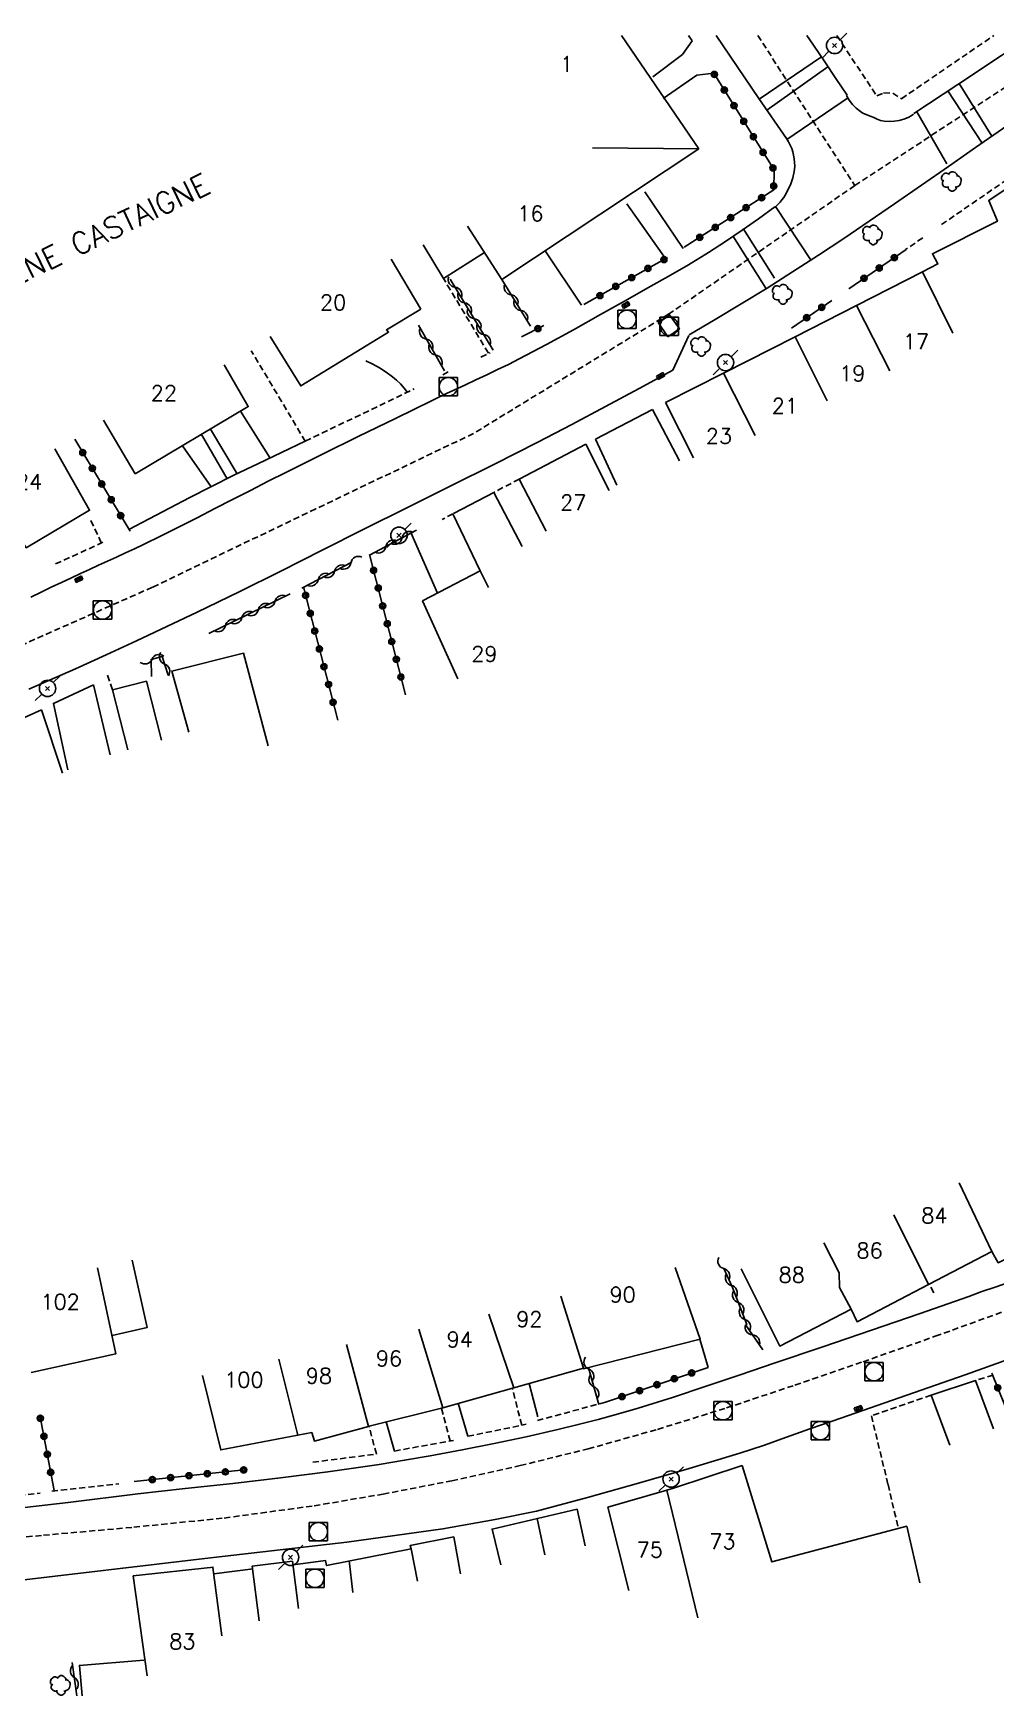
# Model space of a CAD drawing. Header units: millimetres. Extents: x 157999 to 159002, y 156999 to 158001.
# Drawn here: x 158276.7 to 158355.3, y 157864.4 to 158000.2 of the extents above; entities that cross this region are included whole.
import ezdxf
from ezdxf.enums import TextEntityAlignment as Align

# ---------------------------------------------------------------- set-up
doc = ezdxf.new("R2010")
doc.units = ezdxf.units.MM
doc.linetypes.add('DASHED', pattern=[0.75, 0.5, -0.25])
doc.layers.get('0').update_dxf_attribs({"linetype": 'CONTINUOUS'})
for name, color, linetype in [('W0001', 6, 'DASHED'), ('W0008', 7, 'CONTINUOUS'), ('W0014', 7, 'CONTINUOUS'), ('W0016', 2, 'CONTINUOUS'), ('W0017', 7, 'CONTINUOUS'), ('W0020', 2, 'CONTINUOUS'), ('W0101', 7, 'CONTINUOUS'), ('W0104', 1, 'CONTINUOUS'), ('W0112', 1, 'DASHED'), ('W0300', 7, 'CONTINUOUS'), ('W0310', 3, 'CONTINUOUS'), ('W0323', 7, 'CONTINUOUS'), ('W0401', 7, 'CONTINUOUS'), ('W0420', 7, 'CONTINUOUS'), ('W0473', 7, 'CONTINUOUS'), ('W0989', 7, 'CONTINUOUS'), ('W0991', 7, 'CONTINUOUS'), ('W1102', 7, 'CONTINUOUS')]:
    doc.layers.add(name, color=color, linetype=linetype)
doc.styles.get("Standard").update_dxf_attribs({"font": 'romans.shx', "width": 0.85})

# ---------------------------------------------------------------- blocks, each defined once
blk = doc.blocks.new('T473')
for p, q in [((-0.166667, 0.166667), (0.166667, -0.166667)), ((-0.166667, -0.166667), (0.166667, 0.166667)), ((0.500001, 0.500001), (1.000002, 1.000002)), ((-1.000002, -1.000002), (-0.500001, -0.500001))]:
    blk.add_line(p, q)
blk.add_ellipse((0, 0), major_axis=(0.471405, 0.471405), ratio=1, start_param=5.4977871438, end_param=11.780972451)
blk = doc.blocks.new('T300')
for p, q in [((-0.8, 0.51), (-0.86, 0.34)), ((-0.86, 0.34), (-0.86, 0.17)), ((-0.86, 0.17), (-0.74, 0.06)), ((-0.69, 0.63), (-0.8, 0.51)), ((-0.8, -0.06), (-0.74, 0.06)), ((-0.74, 0.06), (-0.69, 0.11)), ((-0.57, 0.69), (-0.69, 0.63)), ((-0.46, 0.69), (-0.57, 0.69)), ((-0.29, 0.63), (-0.46, 0.69)), ((-0.29, 0.63), (-0.17, 0.74)), ((-0.23, 0.57), (-0.29, 0.63)), ((-0.17, 0.74), (-0.06, 0.8)), ((-0.06, 0.8), (0.06, 0.8)), ((0.06, 0.8), (0.23, 0.74)), ((0.23, 0.74), (0.34, 0.63)), ((0.34, 0.63), (0.4, 0.51)), ((0.46, 0.46), (0.34, 0.46)), ((0.4, 0.51), (0.4, 0.46)), ((0.57, 0.4), (0.46, 0.46)), ((0.57, 0.4), (0.69, 0.29)), ((0.69, 0.29), (0.74, 0.17)), ((0.74, 0.06), (0.69, -0.17)), ((0.74, 0.17), (0.74, 0.06)), ((-0.8, -0.17), (-0.8, -0.06)), ((-0.8, -0.23), (-0.8, -0.17)), ((-0.74, -0.34), (-0.8, -0.23)), ((-0.69, -0.4), (-0.74, -0.34)), ((-0.51, -0.46), (-0.69, -0.4)), ((-0.4, -0.46), (-0.51, -0.46)), ((-0.4, -0.46), (-0.34, -0.46)), ((-0.34, -0.46), (-0.34, -0.4)), ((-0.34, -0.51), (-0.34, -0.46)), ((-0.29, -0.63), (-0.34, -0.51)), ((-0.17, -0.74), (-0.29, -0.63)), ((-0.06, -0.8), (-0.17, -0.74)), ((0.06, -0.8), (-0.06, -0.8)), ((0.17, -0.74), (0.06, -0.8)), ((0.23, -0.69), (0.17, -0.74)), ((0.29, -0.46), (0.23, -0.46)), ((0.29, -0.63), (0.23, -0.69)), ((0.46, -0.4), (0.29, -0.46)), ((0.34, -0.51), (0.29, -0.63)), ((0.34, -0.51), (0.34, -0.46)), ((0.57, -0.34), (0.46, -0.4)), ((0.63, -0.29), (0.57, -0.34)), ((0.69, -0.17), (0.63, -0.29))]:
    blk.add_line(p, q)
blk = doc.blocks.new('T420')
for p, q in [((0.75, 0.75), (-0.75, 0.75)), ((-0.75, 0.75), (-0.75, -0.75)), ((0.75, 0.75), (0.75, -0.75)), ((0.75, -0.75), (-0.75, -0.75))]:
    blk.add_line(p, q)
blk.add_ellipse((0, 0), major_axis=(-0.53, 0.53), ratio=1, start_param=3.926991, end_param=10.210176)
blk = doc.blocks.new('T401')
for p, q in [((-0.3, 0.3), (0, 0.3)), ((-0.3, -0.25), (-0.3, 0.3)), ((-0.3, 0.15), (0, 0.15)), ((-0.3, 0), (0, 0)), ((0, 0.3), (0, -0.25)), ((-0.3, -0.15), (0, -0.15)), ((-0.3, -0.25), (-0.3, -0.3)), ((-0.3, -0.3), (0, -0.3)), ((0, -0.3), (0, -0.25))]:
    blk.add_line(p, q)
blk = doc.blocks.new('t310o')
at = {"color": 0, "linetype": 'Continuous'}
for centre, start, end in [((-0.5, 0.38), 216.8699, 323.1304), ((0.5, -0.37), 36.8699, 143.1303)]:
    blk.add_arc(centre, 0.625, start, end, dxfattribs=at)
blk = doc.blocks.new('t323o')
at = {"color": 0, "linetype": 'Continuous'}
for radius in [0.25, 0.15]:
    blk.add_circle((0, 0), radius, dxfattribs=at)

msp = doc.modelspace()

# ---------------------------------------------------------------- linework, layer by layer
at = {"layer": 'W0001'}
for points in [[(158335.9, 158000), (158343.82, 157987.74)], [(158343.82, 157987.74), (158362.59, 158000)], [(158343.82, 157987.74), (158328.69, 157977.28), (158312.7, 157967.5), (158299.81, 157961.34), (158286.47, 157954.94), (158272.97, 157948.96), (158255.68, 157942.92), (158233.45, 157933.8)], [(158247.02, 157874.75), (158270.2, 157876.86), (158277.57, 157877.53), (158284.96, 157878.19), (158292.34, 157878.94), (158299.69, 157879.94), (158305.32, 157880.89), (158310.93, 157881.98), (158316.51, 157883.22), (158322.06, 157884.59), (158327.73, 157886.18), (158333.35, 157887.93), (158338.94, 157889.79), (158344.5, 157891.7), (158350.4, 157893.78), (158356.28, 157895.91), (158362.12, 157898.17), (158367.89, 157900.59), (158374.07, 157903.45), (158381.61, 157906.95), (158390.17, 157910.77), (158390.17, 157910.77)]]:
    msp.add_lwpolyline(points, dxfattribs=at)
at = {"layer": 'W0008'}
msp.add_lwpolyline([(158332.51, 158000), (158335.99, 157994.85)], dxfattribs=at)
at = {"layer": 'W0014'}
for points in [[(158343.2, 157995.11), (158342.29, 157996.48), (158341.37, 157997.84), (158340.46, 157999.2), (158339.92, 158000)], [(158358.26, 158000), (158355.8, 157998.35), (158352.23, 157995.98), (158348.64, 157993.61)], [(158330.29, 157975.55), (158332.43, 157976.8), (158334.55, 157978.07), (158336.66, 157979.37), (158338.75, 157980.69), (158340.85, 157982.05), (158342.93, 157983.43), (158345, 157984.84), (158347.07, 157986.25), (158349.28, 157987.77), (158351.49, 157989.3), (158353.69, 157990.84), (158355.89, 157992.38), (158358.07, 157993.91), (158360.24, 157995.45), (158362.41, 157996.99), (158364.58, 157998.53)], [(158335.99, 157994.85), (158338.25, 157991.57)], [(158348.62, 157993.57), (158348.43, 157993.44), (158348.24, 157993.33), (158348.04, 157993.24), (158347.83, 157993.16), (158347.44, 157993.06), (158347.04, 157993), (158346.64, 157992.97), (158346.23, 157993), (158345.93, 157993.06), (158345.65, 157993.16), (158345.37, 157993.29), (158345.09, 157993.41), (158344.89, 157993.49), (158344.68, 157993.57), (158344.47, 157993.66), (158344.28, 157993.78), (158343.95, 157994.06), (158343.65, 157994.37), (158343.38, 157994.72), (158343.15, 157995.09)], [(158338.25, 157991.57), (158338.41, 157991.32), (158338.56, 157991.05), (158338.68, 157990.77), (158338.77, 157990.48), (158338.86, 157990.09), (158338.91, 157989.69), (158338.92, 157989.29), (158338.89, 157988.89), (158338.78, 157988.38), (158338.61, 157987.89), (158338.39, 157987.42), (158338.15, 157986.96), (158338.02, 157986.76), (158337.88, 157986.57), (158337.72, 157986.39), (158337.56, 157986.21), (158337.49, 157986.14), (158337.42, 157986.07), (158337.34, 157986.01), (158337.27, 157985.95)], [(158337.29, 157985.99), (158335.96, 157985.03), (158334.62, 157984.09), (158333.26, 157983.17), (158331.88, 157982.28), (158330.25, 157981.28), (158328.6, 157980.32), (158326.93, 157979.38), (158325.27, 157978.44), (158323.07, 157977.2), (158320.87, 157975.97), (158318.66, 157974.76), (158316.43, 157973.58), (158315.55, 157973.14), (158314.66, 157972.71), (158313.77, 157972.28), (158312.88, 157971.87), (158311.99, 157971.45), (158311.09, 157971.03), (158310.2, 157970.62), (158309.31, 157970.19), (158306.32, 157968.73), (158303.34, 157967.27), (158300.36, 157965.8), (158297.38, 157964.32), (158295.93, 157963.59), (158294.47, 157962.85), (158293.02, 157962.1), (158291.57, 157961.36), (158290.12, 157960.61), (158288.66, 157959.87), (158287.2, 157959.14), (158285.74, 157958.43), (158285.01, 157958.08), (158284.28, 157957.74), (158283.54, 157957.4), (158282.81, 157957.06), (158282.07, 157956.73), (158281.34, 157956.39), (158280.61, 157956.06), (158279.87, 157955.72), (158279.04, 157955.33), (158278.21, 157954.94), (158277.38, 157954.54), (158276.55, 157954.14)], [(158328.96, 157972.66), (158330.27, 157975.5)], [(158276.38, 157946.63), (158280.19, 157948.29), (158282.69, 157949.42), (158285.18, 157950.56), (158287.66, 157951.73), (158290.14, 157952.91), (158293.55, 157954.57), (158296.95, 157956.26), (158300.34, 157957.97), (158303.73, 157959.67), (158307.29, 157961.44), (158310.85, 157963.21), (158314.41, 157964.99), (158317.95, 157966.8), (158320.71, 157968.24), (158323.47, 157969.7), (158326.22, 157971.17), (158328.96, 157972.66)], [(158284.56, 157959.66), (158286.21, 157960.54), (158287.87, 157961.41), (158289.53, 157962.27), (158291.2, 157963.12), (158293.13, 157964.08), (158295.07, 157965.02), (158297.01, 157965.95), (158298.96, 157966.86)], [(158356.37, 157898.17), (158355.29, 157897.8), (158354.21, 157897.43), (158353.13, 157897.04), (158349.17, 157895.65), (158345.19, 157894.28), (158341.21, 157892.93), (158337.23, 157891.58), (158334.47, 157890.64), (158331.7, 157889.7), (158328.94, 157888.78), (158326.15, 157887.91), (158324.52, 157887.44), (158322.88, 157886.99), (158321.24, 157886.57), (158319.59, 157886.17), (158316.99, 157885.58), (158314.38, 157885.02), (158311.77, 157884.5), (158309.15, 157884.02), (158307.06, 157883.65), (158304.98, 157883.32), (158302.89, 157883.01), (158300.79, 157882.72), (158296.92, 157882.23), (158293.04, 157881.77), (158289.16, 157881.34), (158285.28, 157880.92)], [(158317.83, 157879.51), (158322, 157880.62), (158326.17, 157881.78), (158330.31, 157882.98), (158334.45, 157884.24), (158336.36, 157884.87), (158338.26, 157885.53), (158340.16, 157886.21), (158342.05, 157886.88), (158345.65, 157888.12), (158349.24, 157889.37), (158352.83, 157890.63), (158356.41, 157891.92)], [(158285.28, 157880.92), (158279.59, 157880.22), (158273.89, 157879.56)], [(158258.75, 157872.63), (158259.23, 157871.98), (158274.62, 157873.73), (158290.76, 157875.63), (158302.35, 157876.98), (158310.2, 157878.05), (158314.45, 157878.81), (158317.83, 157879.51)], [(158302.49, 157875.43), (158300.69, 157875.06), (158300.61, 157875.46), (158297.96, 157875.12)]]:
    msp.add_lwpolyline(points, dxfattribs=at)
at = {"layer": 'W0016'}
for points in [[(158341.1, 157998.24), (158336.03, 157994.79)], [(158352.34, 157996.08), (158355.03, 157991.77)], [(158336.56, 157979.36), (158333.86, 157983.64)]]:
    msp.add_lwpolyline(points, dxfattribs=at)
at = {"layer": 'W0017'}
for points in [[(158327.33, 157996.62), (158329.76, 157998.45), (158330.54, 157999.55)], [(158332.31, 157996.91), (158330.93, 157996.75), (158328.17, 157994.84)], [(158326.67, 157987.23), (158329.81, 157982.6)], [(158328.42, 157981.7), (158325.22, 157986.26)], [(158321.5, 157977.98), (158318.54, 157982.41)], [(158307.29, 157970.85), (158307.02, 157971.2), (158306.72, 157971.54), (158306.41, 157971.85), (158306.07, 157972.13), (158305.56, 157972.51), (158305.03, 157972.85), (158304.47, 157973.16), (158303.89, 157973.42)], [(158296.1, 157965.49), (158293.66, 157969.31)], [(158292.57, 157963.8), (158290.47, 157967.41)], [(158293.39, 157964.2), (158291.23, 157967.86)], [(158288.93, 157966.49), (158291.27, 157963.15)], [(158307.57, 157959.42), (158309.75, 157954.46)], [(158331.86, 157891.24), (158331.17, 157893.53)], [(158317.95, 157887.2), (158317.25, 157889.93)], [(158312.22, 157885.61), (158311.45, 157888.31)], [(158306.24, 157884.41), (158305.55, 157886.78)]]:
    msp.add_lwpolyline(points, dxfattribs=at)
at = {"layer": 'W0020'}
for points in [[(158336.65, 157993.9), (158341.63, 157997.44)], [(158354.22, 157991.21), (158351.43, 157995.47)], [(158343.32, 157994.93), (158338.29, 157991.49)], [(158348.88, 157993.77), (158351.33, 157989.5)], [(158340.26, 157981.63), (158337.36, 157986.03)], [(158334.71, 157984.23), (158337.27, 157980.17)]]:
    msp.add_lwpolyline(points, dxfattribs=at)
at = {"layer": 'W0101'}
for points in [[(158331.09, 157990.74), (158324.78, 158000)], [(158349.35, 157980.69), (158350.61, 157981.34), (158350.17, 157982.17), (158355.47, 157984.83), (158355.47, 157984.83), (158354.76, 157986.52), (158363.38, 157992.26)], [(158315.01, 157980.07), (158331.09, 157990.74)], [(158312.21, 157984.43), (158315.01, 157980.07)], [(158308.4, 157977.65), (158305.98, 157981.72)], [(158343.96, 157977.95), (158349.35, 157980.69)], [(158296.09, 157975.42), (158298.58, 157971.38), (158305.76, 157975.77), (158305.58, 157975.95), (158308.4, 157977.65)], [(158338.95, 157975.4), (158343.96, 157977.95)], [(158333.1, 157972.43), (158338.95, 157975.4)], [(158292.32, 157973.1), (158294.3, 157969.69), (158285.06, 157964.19)], [(158328.36, 157970.02), (158333.1, 157972.43)], [(158330.65, 157965.52), (158328.36, 157970.02)], [(158285.06, 157964.19), (158282.48, 157968.57)], [(158275.78, 157958.75), (158276.17, 157958.17), (158281.34, 157961.23), (158278.52, 157966.24)], [(158321.87, 157966.62), (158316.43, 157963.77)], [(158321.87, 157966.62), (158323.76, 157962.85)], [(158318.63, 157959.53), (158316.43, 157963.77)], [(158311.41, 157947.47), (158308.53, 157953.83), (158313.24, 157956.28)], [(158313.24, 157956.28), (158313.92, 157954.93)], [(158355.01, 157900.71), (158355.54, 157899.79), (158361.86, 157902.99)], [(158349.84, 157898.01), (158355.01, 157900.71)], [(158282, 157899.38), (158283.49, 157892.35), (158276.58, 157890.83)], [(158329.17, 157899.39), (158331.2, 157893.53)], [(158334.56, 157899.28), (158337.71, 157892.98), (158343.52, 157895.99)], [(158343.52, 157895.99), (158344.01, 157894.96), (158349.84, 157898.01)], [(158331.2, 157893.53), (158321.67, 157891.13), (158321.67, 157891.18)], [(158321.67, 157891.18), (158315.98, 157889.58)], [(158298.35, 157885.71), (158292.05, 157884.5), (158290.57, 157890.58)], [(158315.98, 157889.58), (158310.2, 157887.95), (158310.19, 157887.95)], [(158310.19, 157887.95), (158304.18, 157886.43), (158304.13, 157886.42)], [(158304.13, 157886.42), (158299.7, 157885.22), (158299.48, 157885.92), (158298.35, 157885.71)], [(158328.47, 157881.21), (158329.03, 157881.37), (158334.64, 157883.23)], [(158334.64, 157883.23), (158337.06, 157875.35), (158348.07, 157878.27), (158349.14, 157873.65)], [(158323.66, 157879.83), (158328.47, 157881.21)], [(158325.37, 157873.01), (158323.66, 157879.83)], [(158284.89, 157874.21), (158291.46, 157874.92)], [(158291.41, 157874.91), (158292.14, 157869.31)], [(158286.04, 157866.05), (158284.89, 157874.21)]]:
    msp.add_lwpolyline(points, dxfattribs=at)
at = {"layer": 'W0104'}
for points in [[(158313.6, 157982.27), (158310.24, 157980.14), (158308.58, 157982.89)], [(158327.31, 157969.46), (158322.65, 157967.03)], [(158329.5, 157965.26), (158327.31, 157969.46)], [(158322.65, 157967.03), (158324.4, 157963.27)], [(158314.4, 157962.71), (158311.06, 157960.96)], [(158314.35, 157962.68), (158316.68, 157958.27)], [(158311.01, 157960.94), (158313.24, 157956.28)], [(158289.45, 157943.1), (158288.06, 157948.1), (158293.92, 157949.57)], [(158293.92, 157949.57), (158295.93, 157941.99)], [(158281.66, 157946.96), (158278.39, 157945.45), (158279.58, 157940.04)], [(158283.02, 157941.26), (158281.66, 157946.96)], [(158284.47, 157941.67), (158283.22, 157946.57), (158285.99, 157947.28)], [(158285.99, 157947.28), (158287.22, 157942.46)], [(158277.41, 157944.92), (158274.46, 157943.59), (158269.96, 157941.83), (158272.4, 157935.9)], [(158279.12, 157939.77), (158277.41, 157944.92)], [(158283.18, 157893.83), (158286.04, 157894.49), (158284.82, 157899.99)], [(158353.67, 157890.18), (158350.06, 157888.97), (158351.59, 157884.88)], [(158355.15, 157886.23), (158353.67, 157890.18)], [(158321.17, 157879.66), (158314.21, 157878.04), (158314.93, 157875.12)], [(158318.53, 157875.94), (158317.88, 157878.89)], [(158321.81, 157876.68), (158321.17, 157879.66)], [(158307.61, 157876.42), (158307.51, 157876.69), (158311.1, 157877.4)], [(158311.1, 157877.4), (158311.62, 157874.37)], [(158307.61, 157876.42), (158302.49, 157875.43)], [(158308.13, 157873.77), (158307.61, 157876.42)], [(158294.7, 157874.79), (158291.48, 157874.37)], [(158295.18, 157870.55), (158294.62, 157875.01), (158297.92, 157875.43)], [(158297.92, 157875.43), (158298.41, 157871.56)], [(158302.53, 157875.46), (158302.85, 157872.85)], [(158285.78, 157867.32), (158280.51, 157866.91), (158280.74, 157864.43)]]:
    msp.add_lwpolyline(points, dxfattribs=at)
at = {"layer": 'W0112'}
for points in [[(158342.35, 158000), (158345.62, 157995.07), (158346.18, 157995.3), (158346.93, 157995.28), (158347.63, 157994.83)], [(158347.63, 157994.83), (158355.19, 158000)], [(158363.07, 157992.9), (158350.71, 157984.42)], [(158349.37, 157983.47), (158347.98, 157982.51)], [(158313.91, 157974.06), (158310.24, 157980.14)], [(158298.96, 157966.86), (158294.55, 157974.25)], [(158313.3, 157973.72), (158314.05, 157974.09)], [(158310.18, 157972.28), (158310.75, 157972.6)], [(158298.96, 157966.86), (158307.86, 157971.15)], [(158316.43, 157963.77), (158314.35, 157962.68)], [(158282.3, 157958.58), (158281.45, 157960.4)], [(158311.01, 157960.94), (158310.14, 157960.48)], [(158278.57, 157956.84), (158282.44, 157958.61)], [(158283.22, 157946.57), (158282.78, 157947.85)], [(158350.27, 157897.34), (158349.91, 157898.04)], [(158316.63, 157886.52), (158315.86, 157889.55)], [(158355.13, 157890.61), (158353.67, 157890.18)], [(158317.91, 157886.9), (158323.4, 157888.38)], [(158350.06, 157888.97), (158345.18, 157887.29)], [(158310.79, 157885.23), (158310.07, 157887.92)], [(158345.18, 157887.29), (158346.54, 157881.68), (158347.38, 157878.08)], [(158304.76, 157884.17), (158304.16, 157886.43)], [(158306.24, 157884.41), (158311.05, 157885.28)], [(158312.22, 157885.61), (158317, 157886.59)], [(158299.57, 157883.5), (158304.81, 157884.17)], [(158278.26, 157881.12), (158283.72, 157881.72)], [(158266.63, 157879.84), (158277.32, 157880.97)]]:
    msp.add_lwpolyline(points, dxfattribs=at)
at = {"layer": 'W0310'}
for points in [[(158314.3, 157974.31), (158310.79, 157980.1)], [(158317.34, 157976.27), (158315.01, 157980.07)], [(158310.33, 157972.61), (158308.2, 157976.33)], [(158308.03, 157959.6), (158304.21, 157957.57)], [(158302.76, 157956.98), (158298.68, 157954.87)], [(158297.73, 157954.39), (158291.08, 157951.16)], [(158287.77, 157947.75), (158287.27, 157949.29), (158286.36, 157949.05), (158286.39, 157947.64)], [(158336.32, 157892.66), (158334.93, 157894.7), (158335.02, 157894.75), (158333.83, 157897.76), (158333.13, 157899.31)], [(158322.08, 157891.21), (158322.94, 157888.22)], [(158280.31, 157864.43), (158279.93, 157867.14)]]:
    msp.add_lwpolyline(points, dxfattribs=at)
at = {"layer": 'W0323'}
for points in [[(158330.54, 157999.55), (158330.24, 158000)], [(158329.9, 157982.7), (158337.21, 157987.39), (158337.23, 157989.03), (158332.31, 157996.91)], [(158321.7, 157978.03), (158328.53, 157981.87)], [(158348.02, 157982.51), (158343.34, 157979.32)], [(158341.95, 157978.36), (158338.66, 157976.1)], [(158316.61, 157975.38), (158318.44, 157976.31)], [(158284.65, 157959.51), (158280.14, 157967.03)], [(158304.21, 157957.61), (158307.13, 157946.15)], [(158298.8, 157954.97), (158301.61, 157944.1)], [(158323.4, 157888.38), (158331.86, 157891.24)], [(158356.62, 157886.79), (158355.01, 157890.77)], [(158278.46, 157881.19), (158277.28, 157887.33)], [(158284.98, 157881.92), (158294.2, 157882.89)]]:
    msp.add_lwpolyline(points, dxfattribs=at)
at = {"layer": 'W0420'}
msp.add_lwpolyline([(158328.57, 157975.39), (158327.78, 157976.55), (158328.71, 157977.19), (158329.5, 157976.04)], close=True, dxfattribs=at)
at = {"layer": 'W1102'}
for points in [[(158322.41, 157990.82), (158331.09, 157990.74)], [(158349.35, 157980.69), (158351.83, 157975.68)], [(158346.69, 157972.61), (158343.96, 157977.95)], [(158341.58, 157970.16), (158338.95, 157975.4)], [(158335.69, 157967.33), (158333.1, 157972.43)], [(158355.01, 157900.71), (158352.34, 157906.3)], [(158349.84, 157898.01), (158347.02, 157903.69)], [(158341.29, 157901.4), (158342.55, 157898.95), (158342.57, 157897.76), (158343.52, 157895.99)], [(158321.67, 157891.18), (158319.83, 157897.06)], [(158313.95, 157895.59), (158315.98, 157889.58)], [(158310.19, 157887.95), (158308.23, 157894.36)], [(158304.13, 157886.42), (158302.31, 157893.1)], [(158298.35, 157885.71), (158296.8, 157891.92)], [(158331.02, 157870.78), (158328.47, 157881.21)]]:
    msp.add_lwpolyline(points, dxfattribs=at)

# ---------------------------------------------------------------- block references
at = {"layer": 'W0300'}
for p in [(158351.78, 157988.07), (158345.33, 157983.71), (158337.96, 157978.86), (158331.31, 157974.6), (158279.02, 157865.27)]:
    msp.add_blockref('T300', p, dxfattribs=at)
at = {"layer": 'W0310'}
for p, rotation in [((158311.19, 157979.44), 121.2190603564027), ((158311.97, 157978.16), 121.2190603564027), ((158315.77, 157978.82), 121.4466304451607), ((158312.75, 157976.87), 121.2190603564027), ((158316.56, 157977.54), 121.4466304451607), ((158308.84, 157975.21), 119.8178103915319), ((158313.52, 157975.59), 121.2190603564027), ((158309.59, 157973.91), 119.8178103915319), ((158305.54, 157958.27), 208.0818377863093), ((158306.86, 157958.98), 208.0818377863093), ((158302.68, 157956.94), 207.3973092169345), ((158300.01, 157955.56), 207.3973092169345), ((158301.35, 157956.25), 207.3973092169345), ((158293.78, 157952.47), 205.9029221327659), ((158295.13, 157953.12), 205.9029221327659), ((158296.48, 157953.78), 205.9029221327659), ((158292.43, 157951.81), 205.9029221327659), ((158286.44, 157949.07), 194.833402049936), ((158287.47, 157948.67), 108.0538792255203), ((158333.13, 157899.31), 114.1886968045927), ((158333.75, 157897.94), 114.1886968045927), ((158334.31, 157896.55), 111.600799437517), ((158334.86, 157895.15), 111.600799437517), ((158335.47, 157893.9), 124.2711407021584), ((158322.11, 157891.1), 286.006098597435), ((158322.52, 157889.66), 286.006098597435), ((158280.1, 157865.91), 97.82621082047118)]:
    msp.add_blockref('t310o', p, dxfattribs=dict(at, rotation=rotation))
at = {"layer": 'W0323'}
for p, rotation in [((158332.37, 157996.81), 121.952392755596), ((158333.17, 157995.54), 121.952392755596), ((158333.96, 157994.27), 121.952392755596), ((158334.76, 157992.99), 121.952392755596), ((158335.55, 157991.72), 121.952392755596), ((158336.34, 157990.45), 121.952392755596), ((158337.14, 157989.18), 121.952392755596), ((158336.22, 157986.75), 32.68170735883519), ((158337.21, 157987.7), 89.5132757174734), ((158334.95, 157985.94), 32.68170735883519), ((158332.43, 157984.32), 32.68170735883519), ((158333.69, 157985.13), 32.68170735883519), ((158331.17, 157983.51), 32.68170735883519), ((158328.24, 157981.7), 29.35138247835352), ((158347.06, 157981.86), 214.2766166121763), ((158325.62, 157980.23), 29.35138247835352), ((158326.93, 157980.97), 29.35138247835352), ((158344.58, 157980.17), 214.2766166121763), ((158345.82, 157981.01), 214.2766166121763), ((158323.01, 157978.76), 29.35138247835352), ((158324.31, 157979.5), 29.35138247835352), ((158341.13, 157977.8), 214.5625246489277), ((158317.95, 157976.06), 26.85252758880903), ((158339.9, 157976.95), 214.5625246489277), ((158280.79, 157965.94), 120.9859067416352), ((158281.57, 157964.65), 120.9859067416352), ((158282.34, 157963.37), 120.9859067416352), ((158283.11, 157962.08), 120.9859067416352), ((158283.88, 157960.79), 120.9859067416352), ((158304.53, 157956.32), 284.3112541353962), ((158298.98, 157954.27), 284.4598214873778), ((158304.91, 157954.87), 284.3112541353962), ((158299.36, 157952.81), 284.4598214873778), ((158305.28, 157953.42), 284.3112541353962), ((158305.65, 157951.96), 284.3112541353962), ((158299.73, 157951.36), 284.4598214873778), ((158306.02, 157950.51), 284.3112541353962), ((158300.11, 157949.91), 284.4598214873778), ((158306.39, 157949.06), 284.3112541353962), ((158300.48, 157948.46), 284.4598214873778), ((158306.76, 157947.6), 284.3112541353962), ((158300.86, 157947), 284.4598214873778), ((158301.23, 157945.55), 284.4598214873778), ((158330.51, 157890.79), 18.67661604479711), ((158326.25, 157889.34), 18.67661604479711), ((158327.67, 157889.83), 18.67661604479711), ((158329.09, 157890.31), 18.67661604479711), ((158355.5, 157889.57), 112.005292759237), ((158324.82, 157888.86), 18.67661604479711), ((158277.32, 157887.09), 100.869605311292), ((158277.61, 157885.61), 100.869605311292), ((158277.89, 157884.14), 100.869605311292), ((158278.17, 157882.67), 100.869605311292), ((158289.45, 157882.39), 6.024209267972667), ((158290.95, 157882.55), 6.024209267972667), ((158292.44, 157882.71), 6.024209267972667), ((158293.93, 157882.87), 6.024209267972667), ((158286.47, 157882.08), 6.024209267972667), ((158287.96, 157882.24), 6.024209267972667)]:
    msp.add_blockref('t323o', p, dxfattribs=dict(at, rotation=rotation))
at = {"layer": 'W0401'}
for p, rotation in [((158325.06, 157978.11), 119.4739321515172), ((158328.04, 157972.06), 298.594734719942), ((158280.4, 157955.73), 114.7975475136196), ((158344.17, 157887.74), 289.1385290593561)]:
    msp.add_blockref('T401', p, dxfattribs=dict(at, rotation=rotation))
at = {"layer": 'W0420'}
for p in [(158325.22, 157976.81), (158328.67, 157976.24), (158310.64, 157971.31), (158282.4, 157953.08), (158345.4, 157890.89), (158333.06, 157887.7), (158341.01, 157886.08), (158300.03, 157877.82), (158299.74, 157874.02)]:
    msp.add_blockref('T420', p, dxfattribs=at)
at = {"layer": 'W0473'}
for p in [(158342.18, 157999.18), (158333.27, 157973.29), (158306.61, 157959.18), (158277.91, 157946.68), (158328.83, 157882.12), (158297.76, 157875.73)]:
    msp.add_blockref('T473', p, dxfattribs=at)

# ---------------------------------------------------------------- texts
at = {"layer": 'W0989'}
msp.add_text('RUE EUGENE CASTAIGNE', height=1.75, rotation=25.6014, dxfattribs=at).set_placement((158265.72, 157974.95))
at = {"layer": 'W0991'}
for s, p in [('1', (158320.3, 157997.66)), ('16', (158317.34, 157985.46)), ('20', (158301.23, 157978.19)), ('17', (158348.82, 157975)), ('19', (158343.62, 157972.4)), ('22', (158287.41, 157970.8)), ('21', (158338.12, 157969.75)), ('23', (158332.73, 157967.29)), ('24', (158276.41, 157963.56)), ('27', (158320.84, 157961.86)), ('29', (158313.58, 157949.49)), ('84', (158350.33, 157903.64)), ('86', (158345.03, 157900.78)), ('88', (158338.68, 157898.79)), ('90', (158324.87, 157897.18)), ('102', (158278.94, 157896.59)), ('92', (158317.25, 157895.17)), ('94', (158311.57, 157893.52)), ('96', (158305.79, 157891.97)), ('100', (158293.94, 157890.23)), ('98', (158300.07, 157890.55)), ('73', (158333.02, 157877.03)), ('75', (158327.09, 157876.35)), ('83', (158288.92, 157868.86))]:
    msp.add_text(s, height=1.25, dxfattribs=at).set_placement(p, align=Align.MIDDLE_CENTER)

doc.saveas('drawing.dxf')
